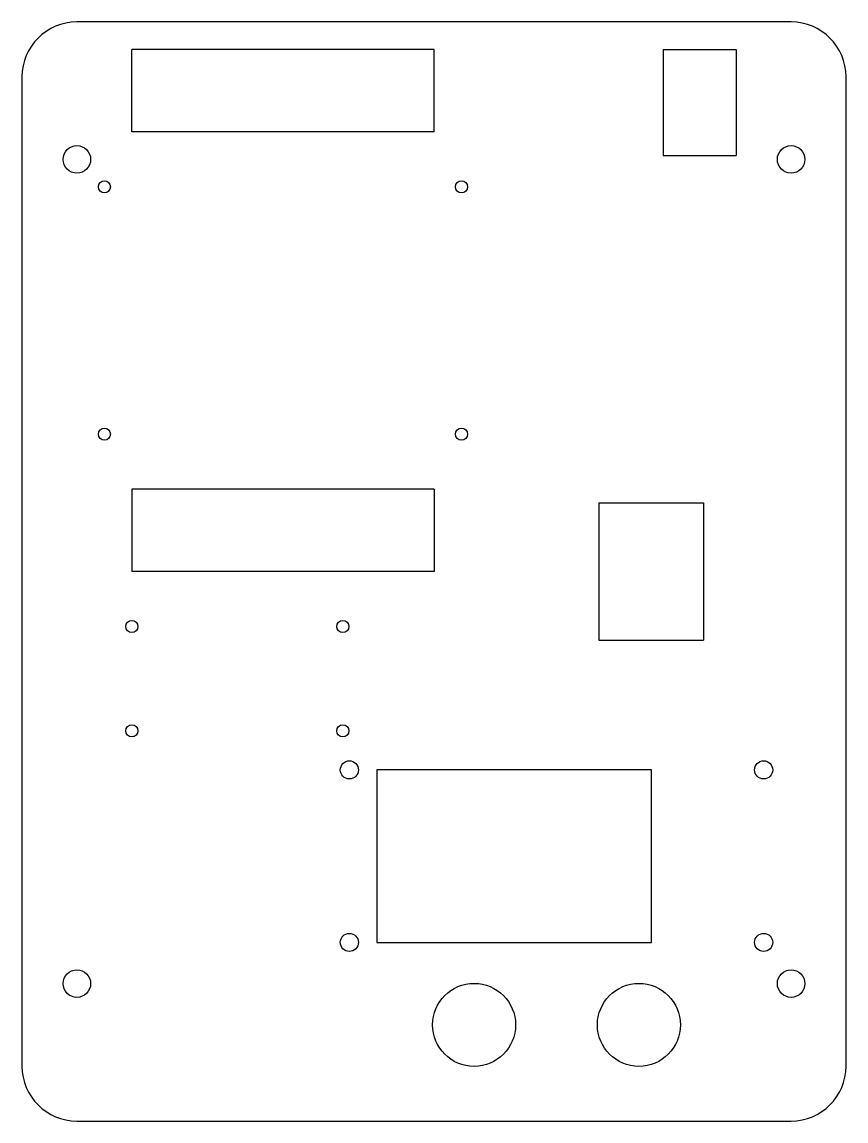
# Model space of a CAD drawing. Header units: millimetres. Extents: x 0 to 150, y -200 to 0.
import ezdxf

# ---------------------------------------------------------------- set-up
doc = ezdxf.new("R2010")
doc.units = ezdxf.units.MM

msp = doc.modelspace()

# ---------------------------------------------------------------- linework, layer by layer
at = {"color": 7, "linetype": 'Continuous', "lineweight": 25}
for p, q in [((140, 0), (10, 0)), ((20, -20), (20, -5)), ((75, -5), (20, -5)), ((75, -20), (75, -5)), ((116.7, -5), (130, -5)), ((116.7, -5), (116.7, -24.3)), ((130, -5), (130, -24.3)), ((0, -10), (0, -190)), ((150, -190), (150, -10)), ((75, -20), (20, -20)), ((116.7, -24.3), (130, -24.3)), ((75, -85), (20, -85)), ((20, -85), (20, -100)), ((75, -85), (75, -100)), ((105, -87.5), (105, -112.5)), ((105, -87.5), (124.05, -87.5)), ((124.05, -87.5), (124.05, -112.5)), ((75, -100), (20, -100)), ((105, -112.5), (124.05, -112.5)), ((64.6, -136.1), (64.6, -167.5)), ((114.6, -136.1), (64.6, -136.1)), ((114.6, -167.5), (114.6, -136.1)), ((64.6, -167.5), (114.6, -167.5)), ((10, -200), (140, -200))]:
    msp.add_line(p, q, dxfattribs=at)
for centre, radius in [((10, -25), 2.5), ((140, -25), 2.5), ((15, -30), 1.1), ((80, -30), 1.1), ((15, -75), 1.1), ((80, -75), 1.1), ((20, -110), 1.1), ((58.4, -110), 1.1), ((20, -129), 1.1), ((58.4, -129), 1.1), ((59.6, -136.1), 1.65), ((135, -136.1), 1.65), ((59.6, -167.5), 1.65), ((135, -167.5), 1.65), ((10, -175), 2.5), ((140, -175), 2.5), ((82.3, -182.5), 7.55), ((112.3, -182.5), 7.55)]:
    msp.add_circle(centre, radius, dxfattribs=at)
for centre, start, end in [((10, -10), 90, 180), ((140, -10), 0, 90), ((10, -190), 180, 270), ((140, -190), 270, 0)]:
    msp.add_arc(centre, 10, start, end, dxfattribs=at)

doc.saveas('drawing.dxf')
